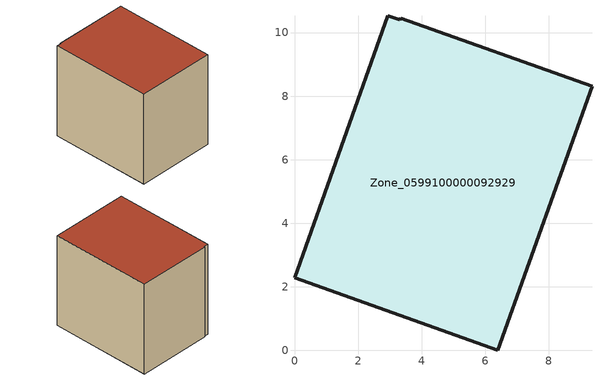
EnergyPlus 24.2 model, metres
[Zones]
Zone_0599100000092929
 floor ground (C_G): 2.93,10.53 3.32,10.4 3.34,10.45 9.36,8.31 6.4,0 0,2.28 z0.44
 wall outside (C_F): 6.4,0 9.36,8.31 3.34,10.45 3.32,10.4 2.93,10.53 0,2.28 6.4,0 z0.44:8.54
 roof outside (C_R): 3.32,10.4 2.93,10.53 0,2.28 6.4,0 9.36,8.31 3.34,10.45 z8.54
[BUILDING]
Pand.0599100000092929: North Axis=0; Terrain=City; Loads Convergence Tolerance Value=0.04; Temperature Convergence Tolerance Value=0.4; Solar Distribution=FullExterior; Maximum Number of Warmup Days=25; Minimum Number of Warmup Days=1
[Site:Location]
Rotterdam.The.Hague.AP_ZH_NLD Design_Conditions: Latitude=51.96; Longitude=4.45; Time Zone=1; Elevation=-4.5
[SITE:GROUNDTEMPERATURE:BUILDINGSURFACE]
18, 18, 18, 18, 18, 18, 18, 18, 18, 18, 18, 18
[MATERIAL] Thermal Absorptance=0.9; Solar Absorptance=0.7; Visible Absorptance=0.7
Name | Roughness | Thickness | Conductivity | Density | Specific Heat
G.TI.1965-1974 | MediumSmooth | 0.15 | 0.882353 | 540 | 1210
F.TI.1965-1974 | Rough | 0.3 | 0.697674 | 1920 | 840
R.TI.1965-1974 | MediumRough | 0.2 | 0.232558 | 1500 | 1000
[CONSTRUCTION]
C_G: G.TI.1965-1974
C_F: F.TI.1965-1974
C_R: R.TI.1965-1974
[ZONE]
Zone_0599100000092929: Type=1; Multiplier=1; Ceiling Height=Autocalculate; Volume=Autocalculate; Floor Area=autocalculate; Part of Total Floor Area=Yes
[ZONEINFILTRATION:DESIGNFLOWRATE]
Infil_Zone_0599100000092929: Zone or ZoneList or Space or SpaceList=Zone_0599100000092929; Schedule=AlwaysOn; Design Flow Rate Calculation Method=Flow/Area; Flow Rate per Floor Area=0.003; Constant Term Coefficient=1; Temperature Term Coefficient=0; Velocity Term Coefficient=0; Velocity Squared Term Coefficient=0
[HVACTEMPLATE:ZONE:IDEALLOADSAIRSYSTEM]
Zone_0599100000092929: Maximum Heating Supply Air Temperature=50; Minimum Cooling Supply Air Temperature=13; Maximum Heating Supply Air Humidity Ratio=0.0156; Minimum Cooling Supply Air Humidity Ratio=0.0077; Heating Limit=NoLimit; Cooling Limit=NoLimit; Dehumidification Control Type=ConstantSensibleHeatRatio; Cooling Sensible Heat Ratio=0.7; Dehumidification Setpoint=60; Humidification Control Type=None; Humidification Setpoint=30; Outdoor Air Method=None; Outdoor Air Flow Rate per Person=0.00944; Outdoor Air Flow Rate per Zone Floor Area=0; Outdoor Air Flow Rate per Zone=0; Demand Controlled Ventilation Type=None; Outdoor Air Economizer Type=NoEconomizer; Heat Recovery Type=None; Sensible Heat Recovery Effectiveness=0.7; Latent Heat Recovery Effectiveness=0.65
[ZONECONTROL:THERMOSTAT]
ThermostatControl_Zone_0599100000092929: Zone or ZoneList=Zone_0599100000092929; Control Type Schedule=DualSetpointControlType; Control 1=Thermostat_Zone_0599100000092929; Temperature Difference Between Cutout And Setpoint=0
[THERMOSTATSETPOINT:DUALSETPOINT]
Thermostat_Zone_0599100000092929: Heating Setpoint Temperature Schedule=HeatingSetpoint_Zone_0599100000092929; Cooling Setpoint Temperature Schedule=CoolingSetpoint_Zone_0599100000092929
[SCHEDULE:COMPACT]
HeatingSetpoint_Zone_0599100000092929: Through: 12/31, For: AllDays, Until: 24:00, 21
CoolingSetpoint_Zone_0599100000092929: Through: 12/31, For: AllDays, Until: 24:00, 24
DualSetpointControlType: Through: 12/31, For: AllDays, Until: 24:00, 4
AlwaysOn: Through: 12/31, For: AllDays, Until: 24:00, 1
